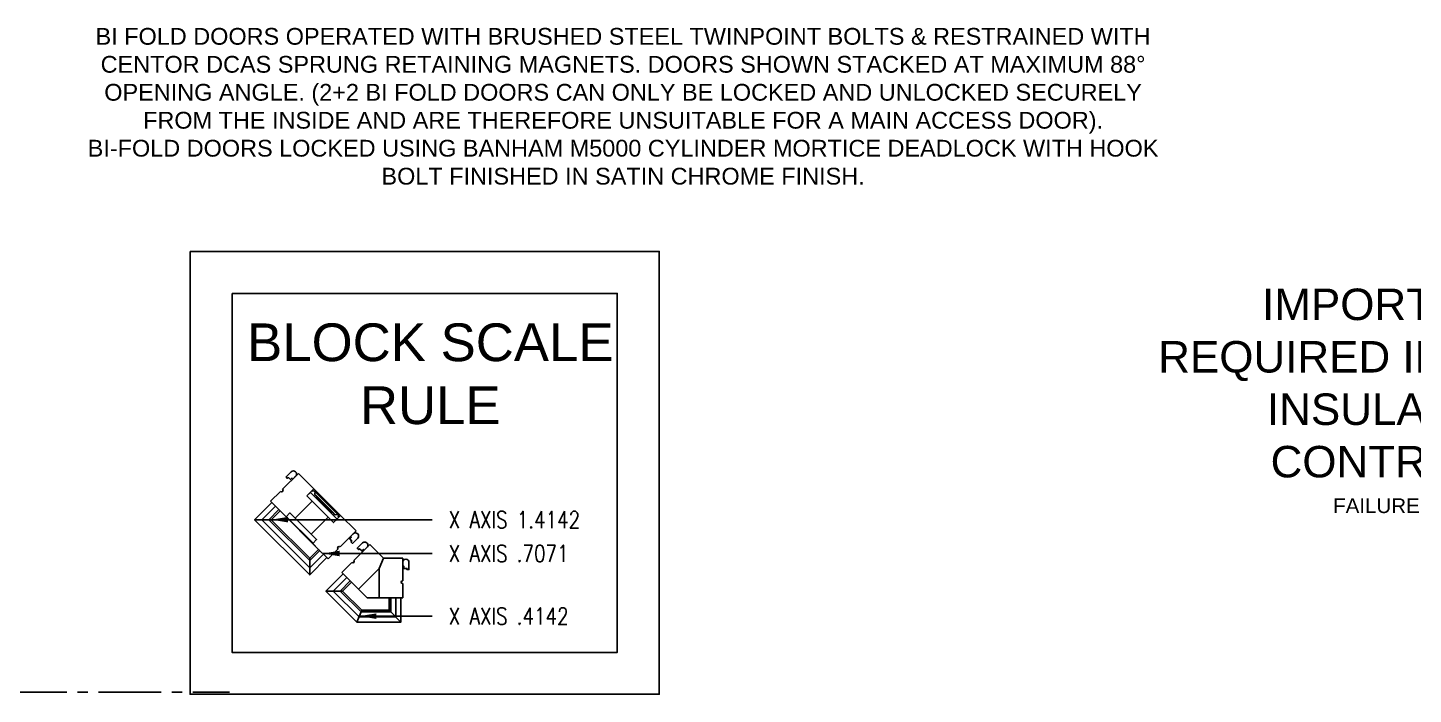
# Model space of a CAD drawing. Header units: millimetres. Extents: x 0 to 23312, y -3206 to 11448.
# Drawn here: x 5529 to 8831, y -1341 to 248 of the extents above; entities that cross this region are included whole.
import ezdxf

# ---------------------------------------------------------------- set-up
doc = ezdxf.new("R2010")
doc.units = ezdxf.units.MM
doc.header["$LTSCALE"] = 10
doc.linetypes.add('CENTER2', pattern=[1.125, 0.75, -0.125, 0.125, -0.125])
for name, color, linetype in [('03 - Datum', 11, 'CENTER2'), ('31 - Elevation Column', 7, 'Continuous'), ('40 - Detail Outline', 142, 'Continuous'), ('41 - Detail', 7, 'Continuous')]:
    doc.layers.add(name, color=color, linetype=linetype)
doc.styles.add('1-20', font='romans.shx', dxfattribs={"width": 0.8, "height": 40})
doc.styles.add('1-50', font='romans.shx', dxfattribs={"width": 0.8, "height": 100})
doc.styles.add('CGBOLD', font='arialbd.ttf')
doc.dimstyles.new('1-20 Accurate', dxfattribs={"dimtxt": 40, "dimasz": 40, "dimexe": 40, "dimexo": 40, "dimgap": 40, "dimtad": 1, "dimdec": 1, "dimzin": 0, "dimdsep": 46, "dimtxsty": '1-20', "dimblk": 'OBLIQUE', "dimcen": 40, "dimdle": 40, "dimclrd": 251, "dimclre": 251, "dimclrt": 251, "dimazin": 0, "dimtfac": 1, "dimtdec": 1, "dimtix": 1, "dimtmove": 1, "dimatfit": 3, "dimfxl": 1, "dimtolj": 1, "dimtzin": 0, "dimlwd": 25, "dimarcsym": 0})

# ---------------------------------------------------------------- blocks, each defined once
blk = doc.blocks.new('_Oblique')
at = {"color": 0, "linetype": 'ByBlock', "lineweight": -2}
blk.add_line((-0.5, -0.5), (0.5, 0.5), dxfattribs=at)

msp = doc.modelspace()

# ---------------------------------------------------------------- linework, layer by layer
at = {"color": 252}
for p, q in [((6211.052, -851.073), (6274.691, -914.712)), ((6268.884, -913.055), (6212.709, -856.88)), ((6257.367, -907.995), (6217.769, -868.397)), ((6218.123, -872.286), (6253.478, -907.641)), ((6201.152, -1016.536), (6201.152, -1056.134)), ((6279.28, -1094.664), (6239.683, -1094.664)), ((6390.242, -1140.626), (6418.242, -1168.626))]:
    msp.add_line(p, q, dxfattribs=at)
at = {"layer": '03 - Datum', "ltscale": 20}
msp.add_line((297.269, -1335.512), (6010.134, -1335.512), dxfattribs=at)
at = {"layer": '40 - Detail Outline', "color": 252}
for p, q in [((6174.282, -814.303), (6136.452, -852.133)), ((6131.502, -857.083), (6107.814, -880.771)), ((6194.081, -868.043), (6211.052, -851.073)), ((6206.455, -855.669), (6207.516, -856.73)), ((6206.809, -880.771), (6194.081, -868.043)), ((6217.769, -868.397), (6216.355, -866.983)), ((6216.708, -873.7), (6218.123, -872.286)), ((6218.123, -872.286), (6217.769, -868.397)), ((6145.29, -916.834), (6208.93, -980.474)), ((6244.993, -918.955), (6257.721, -931.683)), ((6252.064, -909.056), (6253.478, -907.641)), ((6253.478, -907.641), (6257.367, -907.995)), ((6257.367, -907.995), (6258.781, -909.409)), ((6257.721, -931.683), (6274.691, -914.712)), ((6270.095, -919.309), (6269.034, -918.248)), ((6311.461, -951.482), (6273.63, -989.312)), ((6344.033, -984.054), (6306.203, -1021.884)), ((6242.164, -1015.122), (6244.992, -1017.95)), ((6268.681, -994.262), (6244.993, -1017.95)), ((6376.605, -1016.626), (6366.669, -1040.614)), ((6376.605, -1016.626), (6366.669, -1040.614)), ((6422.669, -1016.626), (6422.669, -1070.126)), ((6301.253, -1026.834), (6277.565, -1050.522)), ((6366.669, -1040.614), (6317.163, -1090.12)), ((6366.669, -1040.614), (6366.669, -1110.626)), ((6422.669, -1077.126), (6422.669, -1110.626))]:
    msp.add_line(p, q, dxfattribs=at)
at = {"layer": '40 - Detail Outline', "color": 2, "ltscale": 2}
for p, q in [((6109.228, -924.612), (6069.63, -924.612)), ((6222.365, -995.323), (6242.164, -1015.122)), ((6325.242, -1140.626), (6313.644, -1168.626))]:
    msp.add_line(p, q, dxfattribs=at)
at = {"layer": '40 - Detail Outline', "color": 7, "ltscale": 2}
for points in [[(5915.878, -285.23), (7033.976, -285.23), (7033.976, -1340.912), (5915.878, -1340.912)], [(6015.878, -385.23), (6933.976, -385.23), (6933.976, -1240.912), (6015.878, -1240.912)]]:
    msp.add_lwpolyline(points, close=True, dxfattribs=at)
at = {"layer": '40 - Detail Outline', "color": 252}
for points in [[(6167.564, -821.021), (6160.847, -827.738), (6158.726, -825.617), (6155.19, -829.153), (6150.24, -824.203), (6148.119, -826.324), (6144.583, -822.789), (6156.958, -810.414, -1), (6167.564, -821.021, -1)], [(6304.743, -958.2), (6298.026, -964.917), (6300.147, -967.038), (6296.611, -970.574), (6301.561, -975.524), (6299.44, -977.645), (6302.975, -981.18), (6315.35, -968.806, 1), (6304.743, -958.2, 1)], [(6337.315, -990.772), (6330.598, -997.489), (6328.476, -995.368), (6324.941, -998.903), (6319.991, -993.954), (6317.87, -996.075), (6314.334, -992.539), (6326.709, -980.165, -1), (6337.315, -990.772, -1)], [(6422.669, -1026.126), (6422.669, -1035.626), (6425.669, -1035.626), (6425.669, -1040.626), (6432.669, -1040.626), (6432.669, -1043.626), (6437.669, -1043.626), (6437.669, -1026.126, 1), (6422.669, -1026.126, 1)]]:
    msp.add_lwpolyline(points, format="xyb", dxfattribs=at)
for points in [[(6211.052, -851.073), (6174.282, -814.303)], [(6110.642, -883.6), (6069.63, -924.612), (6201.152, -1056.134), (6242.164, -1015.122)], [(6107.814, -880.771), (6144.583, -917.541)], [(6166.504, -921.076), (6206.809, -880.771)], [(6119.127, -892.085), (6086.6, -924.612), (6201.152, -1039.163), (6233.679, -1006.637)], [(6127.613, -900.571), (6103.571, -924.612), (6201.152, -1022.193), (6225.193, -998.151)], [(6204.688, -959.26), (6244.993, -918.955)], [(6274.691, -914.712), (6311.461, -951.482)], [(6222.365, -995.323), (6208.223, -981.18)], [(6376.605, -1016.626), (6344.033, -984.054)], [(6376.605, -1016.626), (6422.669, -1016.626)], [(6313.644, -1168.626), (6239.683, -1094.664), (6280.695, -1053.652)], [(6277.565, -1050.522), (6314.636, -1087.593)], [(6318.615, -1156.626), (6256.653, -1094.664), (6289.18, -1062.137)], [(6323.586, -1144.626), (6273.624, -1094.664), (6297.665, -1070.623)], [(6325.242, -1140.626), (6279.28, -1094.664), (6300.494, -1073.451), (6337.669, -1110.626)], [(6313.644, -1168.626), (6418.242, -1168.626), (6418.242, -1110.626)], [(6318.615, -1156.626), (6406.242, -1156.626), (6406.242, -1110.626)], [(6323.586, -1144.626), (6394.242, -1144.626), (6394.242, -1110.626)], [(6325.242, -1140.626), (6390.242, -1140.626), (6390.242, -1110.626), (6337.669, -1110.626)], [(6422.669, -1110.626), (6370.242, -1110.626)]]:
    msp.add_lwpolyline(points, dxfattribs=at)
for points in [[(6194.081, -868.043), (6257.721, -931.683), (6266.206, -923.198), (6202.566, -859.558)], [(6109.228, -924.612), (6201.152, -1016.536), (6222.365, -995.323), (6130.441, -903.399)], [(6144.583, -917.541), (6208.223, -981.18), (6217.415, -971.988), (6153.776, -908.348)]]:
    msp.add_lwpolyline(points, close=True, dxfattribs=at)
for centre, radius, start, end in [((6133.977, -854.608), 3.5, 225, 45), ((6210.033, -859.556), 3.785, 336.520634, 131.680031), ((6218.612, -863.465), 5.643, 154.828784, 213.495696), ((6215.31, -865.692), 1.661, 212.289953, 308.990354), ((6260.072, -910.454), 1.661, 141.009646, 237.710047), ((6262.299, -907.152), 5.643, 236.504304, 295.171216), ((6266.208, -915.731), 3.785, 318.319969, 113.479366), ((6271.156, -991.787), 3.5, 45, 225), ((6303.728, -1024.359), 3.5, 225, 45), ((6422.669, -1073.626), 3.5, 90, 270)]:
    msp.add_arc(centre, radius, start, end, dxfattribs=at)

# ---------------------------------------------------------------- texts
at = {"layer": '31 - Elevation Column', "color": 251, "ltscale": 40, "insert": (6947.904, 60.707), "char_height": 40, "width": 2633.97501, "attachment_point": 5, "style": '1-20'}
msp.add_mtext('{\\fArial|b0|i0|c0|p34;\\W1;\\C3;BI FOLD DOORS OPERATED WITH BRUSHED STEEL TWINPOINT BOLTS & RESTRAINED WITH CENTOR DCAS SPRUNG RETAINING MAGNETS. DOORS SHOWN STACKED AT MAXIMUM 88%%D OPENING ANGLE. (2+2 BI FOLD DOORS CAN ONLY BE LOCKED AND UNLOCKED SECURELY FROM THE INSIDE AND ARE THEREFORE UNSUITABLE FOR A MAIN ACCESS DOOR).\\PBI-FOLD DOORS LOCKED USING BANHAM M5000 CYLINDER MORTICE DEADLOCK WITH HOOK BOLT FINISHED IN SATIN CHROME FINISH.}', dxfattribs=at)
at = {"layer": '40 - Detail Outline', "color": 1, "insert": (6488.518, -577.36), "char_height": 90, "width": 2278.49664, "attachment_point": 5, "style": '1-50'}
msp.add_mtext('{\\fArial|b0|i0|c0|p34;\\W1;BLOCK SCALE\\PRULE}', dxfattribs=at)
at = {"layer": '40 - Detail Outline', "color": 7, "ltscale": 2, "char_height": 40, "attachment_point": 1, "style": '1-20'}
for s, insert in [('X AXIS 1.4142', (6532.734, -904.612)), ('X AXIS .7071', (6532.734, -985.222)), ('X AXIS .4142', (6532.734, -1134.626))]:
    msp.add_mtext(s, dxfattribs=dict(at, insert=insert))
at = {"layer": '41 - Detail', "insert": (8224.477, -641.519), "char_height": 75, "width": 3781.52949, "attachment_point": 4, "style": 'CGBOLD'}
msp.add_mtext('\\pxqc;{\\fArial|b0|i0|c0|p34;\\C3;IMPORTANT NOTE: BUILDER MUST REFER TO SAP REPORT FOR REQUIRED INSULATION LEVELS, PROVIDE PHOTOGRAPHIC EVIDENCE OF INSULATION IN SITU & \\LMUST\\l NOTIFY THE APPOINTED BUILDING CONTROL BODY IN ADVANCE OF \\LALL\\l REQUIRED INSPECTIONS. \\P\\H0.46667x;FAILURE TO DO SO MAY INVALIDATE THE APPLICATION & PREVENT THE PROJECT FROM ACHIEVING FINAL CERTIFICATION \\H2.14286x; }', dxfattribs=at)

# ---------------------------------------------------------------- leaders
at = {"layer": '40 - Detail Outline', "color": 2, "ltscale": 2, "annotation_type": 0, "has_hookline": 1, "hookline_direction": 0}
for points, text_width in [([(6109.228, -924.612), (6492.734, -924.612)], 353.524), ([(6232.264, -1005.222), (6487.379, -1005.222), (6492.734, -1005.222)], 313.905), ([(6319.443, -1154.626), (6492.734, -1154.626)], 323.048)]:
    msp.add_leader(points, dimstyle='1-20 Accurate', override={"dimgap": 40, "dimtad": 0}, dxfattribs=dict(at, text_width=text_width))

doc.saveas('drawing.dxf')
